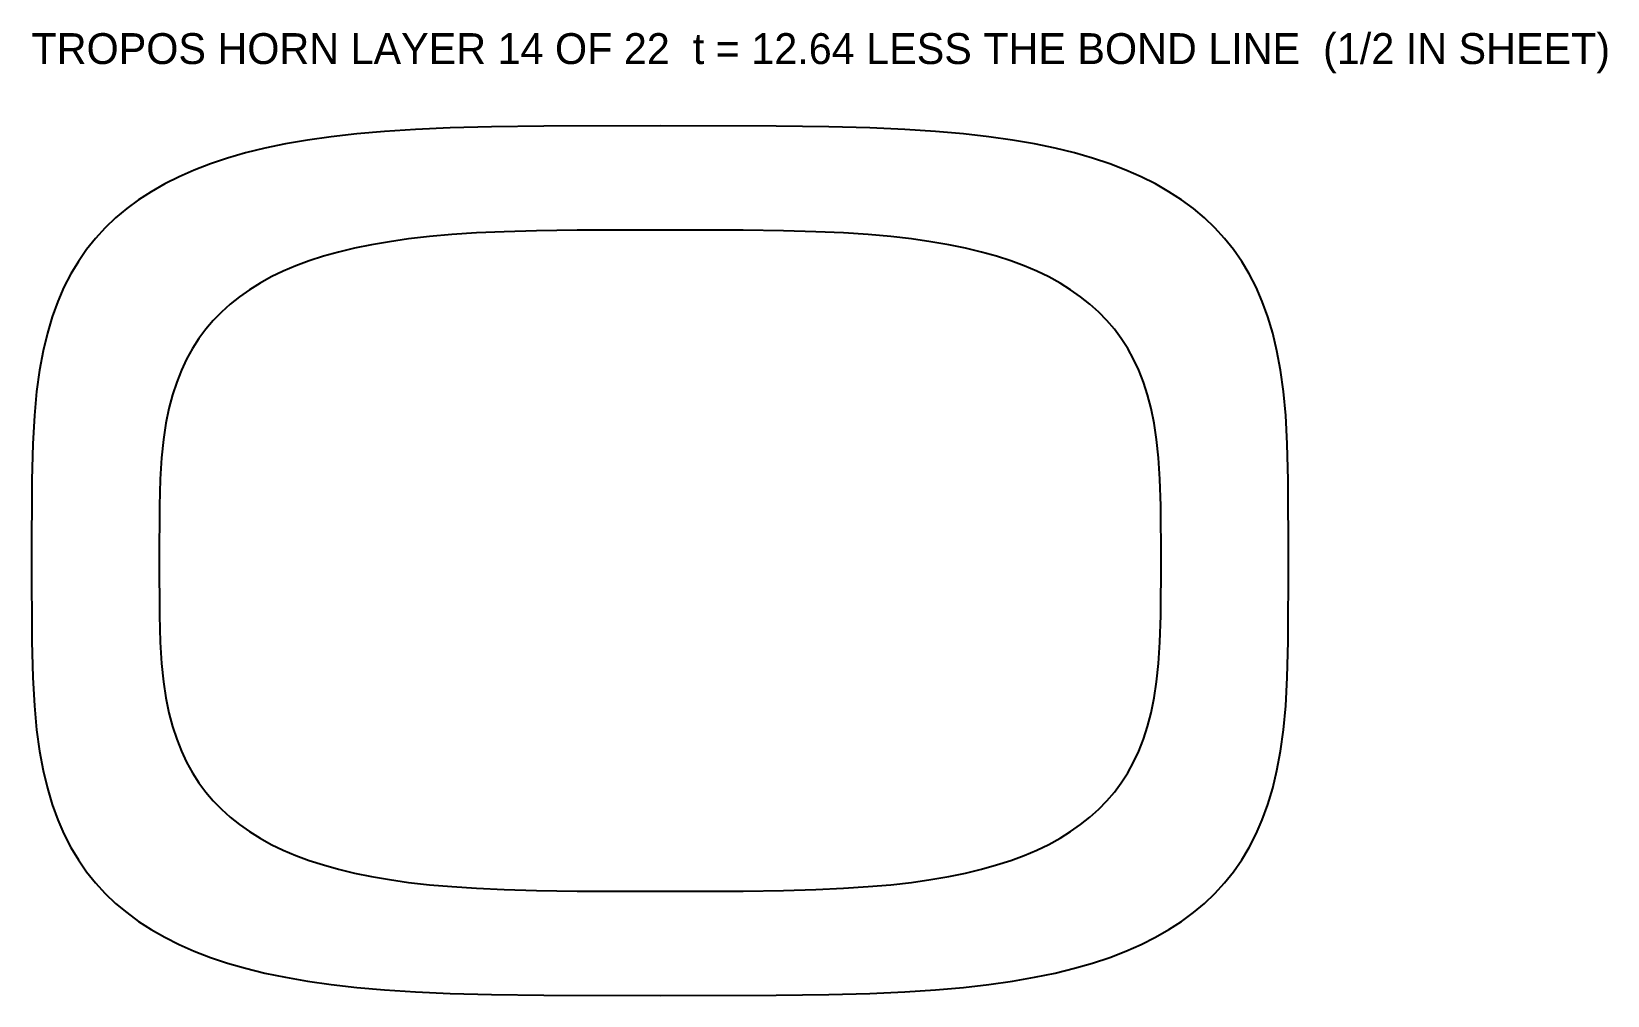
# Model space of a CAD drawing. Header units: millimetres. Extents: x -122 to 184, y -84 to 103.
import ezdxf

# ---------------------------------------------------------------- set-up
doc = ezdxf.new("R2010")
doc.units = ezdxf.units.MM
for name, color, linetype in [('INNER', 3, 'Continuous'), ('OUTER', 1, 'Continuous'), ('TEXT', 7, 'Continuous')]:
    doc.layers.add(name, color=color, linetype=linetype)

msp = doc.modelspace()

# ---------------------------------------------------------------- linework, layer by layer
at = {"layer": 'INNER'}
msp.add_lwpolyline([(79.74, 52.63), (77.68, 53.91), (75.49, 55.11), (73.17, 56.22), (70.72, 57.27), (68.11, 58.23), (65.36, 59.12), (62.44, 59.94), (59.35, 60.69), (56.06, 61.36), (52.56, 61.96), (48.82, 62.49), (44.79, 62.95), (40.42, 63.33), (35.62, 63.65), (30.24, 63.9), (23.98, 64.07), (16.12, 64.18), (0, 64.21), (-16.12, 64.18), (-23.98, 64.07), (-30.24, 63.9), (-35.62, 63.65), (-40.42, 63.33), (-44.79, 62.95), (-48.82, 62.49), (-52.56, 61.96), (-56.06, 61.36), (-59.35, 60.69), (-62.44, 59.94), (-65.36, 59.12), (-68.11, 58.23), (-70.72, 57.27), (-73.17, 56.22), (-75.49, 55.11), (-77.68, 53.91), (-79.74, 52.63), (-81.67, 51.27), (-83.49, 49.83), (-85.18, 48.3), (-86.76, 46.67), (-88.23, 44.96), (-89.58, 43.14), (-90.82, 41.21), (-91.95, 39.17), (-92.96, 37), (-93.87, 34.69), (-94.68, 32.22), (-95.37, 29.56), (-95.96, 26.68), (-96.43, 23.51), (-96.81, 19.96), (-97.07, 15.83), (-97.23, 10.64), (-97.29, 0), (-97.23, -10.64), (-97.07, -15.83), (-96.81, -19.96), (-96.43, -23.51), (-95.96, -26.68), (-95.37, -29.56), (-94.68, -32.22), (-93.87, -34.69), (-92.96, -37), (-91.95, -39.17), (-90.82, -41.21), (-89.58, -43.14), (-88.23, -44.96), (-86.76, -46.67), (-85.18, -48.3), (-83.49, -49.83), (-81.67, -51.27), (-79.74, -52.63), (-77.68, -53.91), (-75.49, -55.11), (-73.17, -56.22), (-70.72, -57.27), (-68.11, -58.23), (-65.36, -59.12), (-62.44, -59.94), (-59.35, -60.69), (-56.06, -61.36), (-52.56, -61.96), (-48.82, -62.49), (-44.79, -62.95), (-40.42, -63.33), (-35.62, -63.65), (-30.24, -63.9), (-23.98, -64.07), (-16.12, -64.18), (0, -64.21), (16.12, -64.18), (23.98, -64.07), (30.24, -63.9), (35.62, -63.65), (40.42, -63.33), (44.79, -62.95), (48.82, -62.49), (52.56, -61.96), (56.06, -61.36), (59.35, -60.69), (62.44, -59.94), (65.36, -59.12), (68.11, -58.23), (70.72, -57.27), (73.17, -56.22), (75.49, -55.11), (77.68, -53.91), (79.74, -52.63), (81.67, -51.27), (83.49, -49.83), (85.18, -48.3), (86.76, -46.67), (88.23, -44.96), (89.58, -43.14), (90.82, -41.21), (91.95, -39.17), (92.96, -37), (93.87, -34.69), (94.68, -32.22), (95.37, -29.56), (95.96, -26.68), (96.43, -23.51), (96.81, -19.96), (97.07, -15.83), (97.23, -10.64), (97.29, 0), (97.23, 10.64), (97.07, 15.83), (96.81, 19.96), (96.43, 23.51), (95.96, 26.68), (95.37, 29.56), (94.68, 32.22), (93.87, 34.69), (92.96, 37), (91.95, 39.17), (90.82, 41.21), (89.58, 43.14), (88.23, 44.96), (86.76, 46.67), (85.18, 48.3), (83.49, 49.83), (81.67, 51.27)], close=True, dxfattribs=at)
at = {"layer": 'OUTER'}
msp.add_lwpolyline([(101.26, 70.08), (98.8, 71.67), (96.19, 73.17), (93.41, 74.56), (90.46, 75.86), (87.33, 77.06), (84.01, 78.17), (80.48, 79.19), (76.73, 80.11), (72.73, 80.94), (68.46, 81.69), (63.87, 82.34), (58.91, 82.91), (53.5, 83.39), (47.51, 83.78), (40.73, 84.08), (32.76, 84.3), (22.56, 84.43), (0, 84.47), (-22.56, 84.43), (-32.76, 84.3), (-40.73, 84.08), (-47.51, 83.78), (-53.5, 83.39), (-58.91, 82.91), (-63.87, 82.34), (-68.46, 81.69), (-72.73, 80.94), (-76.73, 80.11), (-80.48, 79.19), (-84.01, 78.17), (-87.33, 77.06), (-90.46, 75.86), (-93.41, 74.56), (-96.19, 73.17), (-98.8, 71.67), (-101.26, 70.08), (-103.57, 68.38), (-105.73, 66.57), (-107.74, 64.64), (-109.62, 62.6), (-111.35, 60.44), (-112.95, 58.14), (-114.42, 55.7), (-115.76, 53.1), (-116.96, 50.33), (-118.04, 47.38), (-118.98, 44.2), (-119.8, 40.77), (-120.49, 37.02), (-121.06, 32.88), (-121.5, 28.19), (-121.81, 22.67), (-122, 15.61), (-122.06, 0), (-122, -15.61), (-121.81, -22.67), (-121.5, -28.19), (-121.06, -32.88), (-120.49, -37.02), (-119.8, -40.77), (-118.98, -44.2), (-118.04, -47.38), (-116.96, -50.33), (-115.76, -53.1), (-114.42, -55.7), (-112.95, -58.14), (-111.35, -60.44), (-109.62, -62.6), (-107.74, -64.64), (-105.73, -66.57), (-103.57, -68.38), (-101.26, -70.08), (-98.8, -71.67), (-96.19, -73.17), (-93.41, -74.56), (-90.46, -75.86), (-87.33, -77.06), (-84.01, -78.17), (-80.48, -79.19), (-76.73, -80.11), (-72.73, -80.94), (-68.46, -81.69), (-63.87, -82.34), (-58.91, -82.91), (-53.5, -83.39), (-47.51, -83.78), (-40.73, -84.08), (-32.76, -84.3), (-22.56, -84.43), (0, -84.47), (22.56, -84.43), (32.76, -84.3), (40.73, -84.08), (47.51, -83.78), (53.5, -83.39), (58.91, -82.91), (63.87, -82.34), (68.46, -81.69), (72.73, -80.94), (76.73, -80.11), (80.48, -79.19), (84.01, -78.17), (87.33, -77.06), (90.46, -75.86), (93.41, -74.56), (96.19, -73.17), (98.8, -71.67), (101.26, -70.08), (103.57, -68.38), (105.73, -66.57), (107.74, -64.64), (109.62, -62.6), (111.35, -60.44), (112.95, -58.14), (114.42, -55.7), (115.76, -53.1), (116.96, -50.33), (118.04, -47.38), (118.98, -44.2), (119.8, -40.77), (120.49, -37.02), (121.06, -32.88), (121.5, -28.19), (121.81, -22.67), (122, -15.61), (122.06, 0), (122, 15.61), (121.81, 22.67), (121.5, 28.19), (121.06, 32.88), (120.49, 37.02), (119.8, 40.77), (118.98, 44.2), (118.04, 47.38), (116.96, 50.33), (115.76, 53.1), (114.42, 55.7), (112.95, 58.14), (111.35, 60.44), (109.62, 62.6), (107.74, 64.64), (105.73, 66.57), (103.57, 68.38)], close=True, dxfattribs=at)

# ---------------------------------------------------------------- texts
at = {"layer": 'TEXT'}
msp.add_text('TROPOS HORN LAYER 14 OF 22  t = 12.64 LESS THE BOND LINE  (1/2 IN SHEET)', height=6, dxfattribs=at).set_placement((-122.06, 96.47))

doc.saveas('drawing.dxf')
